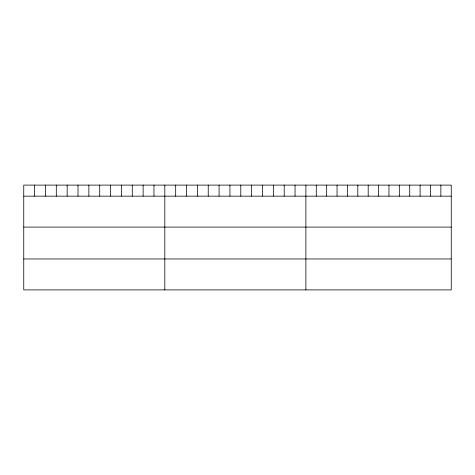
<?xml version="1.0" encoding="UTF-8"?>
<svg xmlns="http://www.w3.org/2000/svg" width="475" height="475" viewBox="0 0 475 475"><rect width="100%" height="100%" fill="white"/><g stroke="black" fill="none" stroke-linecap="round" stroke-linejoin="round"><path stroke-width="0.71" d="M451.25 196.151L451.25 289.898L23.75 289.898L23.75 185.102L451.25 185.102L451.25 196.151L23.75 196.151M23.75 227.086L451.25 227.086M23.75 258.964L451.25 258.964M440.865 185.102L440.865 196.151M430.487 185.102L430.487 196.151M420.102 185.102L420.102 196.151M409.723 185.102L409.723 196.151M399.338 185.102L399.338 196.151M388.96 185.102L388.96 196.151M378.575 185.102L378.575 196.151M368.19 185.102L368.19 196.151M357.812 185.102L357.812 196.151M347.427 185.102L347.427 196.151M337.048 185.102L337.048 196.151M326.663 185.102L326.663 196.151M316.285 185.102L316.285 196.151M305.9 185.102L305.9 289.898M295.046 185.102L295.046 196.151M284.198 185.102L284.198 196.151M273.345 185.102L273.345 196.151M262.491 185.102L262.491 196.151M251.643 185.102L251.643 196.151M240.789 185.102L240.789 196.151M229.936 185.102L229.936 196.151M219.082 185.102L219.082 196.151M208.234 185.102L208.234 196.151M197.38 185.102L197.38 196.151M186.527 185.102L186.527 196.151M175.679 185.102L175.679 196.151M164.825 185.102L164.825 289.898M153.971 185.102L153.971 196.151M143.123 185.102L143.123 196.151M132.27 185.102L132.27 196.151M121.416 185.102L121.416 196.151M110.568 185.102L110.568 196.151M99.714 185.102L99.714 196.151M88.861 185.102L88.861 196.151M78.007 185.102L78.007 196.151M67.159 185.102L67.159 196.151M56.305 185.102L56.305 196.151M45.452 185.102L45.452 196.151M34.604 185.102L34.604 196.151"/></g></svg>
